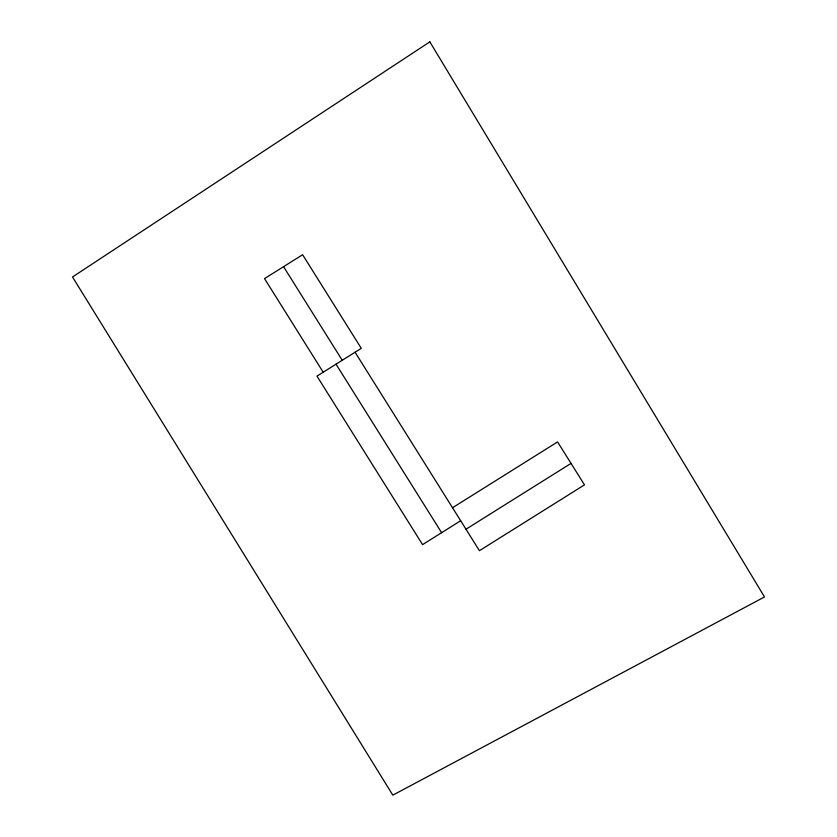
<?xml version="1.0" encoding="UTF-8"?>
<svg xmlns="http://www.w3.org/2000/svg" width="837" height="837" viewBox="0 0 837 837"><rect width="100%" height="100%" fill="white"/><g stroke="black" fill="none" stroke-linecap="round" stroke-linejoin="round"><path stroke-width="1.26" d="M452.524 507.745L557.568 441.915L584.488 484.864L479.434 550.694L355.076 352.241M460.664 520.75L422.57 544.625L316.972 376.116L361.281 348.349L302.617 254.73L264.523 278.606L323.187 372.224M465.979 529.225L571.033 463.395M283.565 266.668L342.239 360.287M336.024 364.179L441.622 532.688M429.841 41.85L72.505 276.984L392.825 795.15L764.495 596.959L429.841 41.85"/></g></svg>
